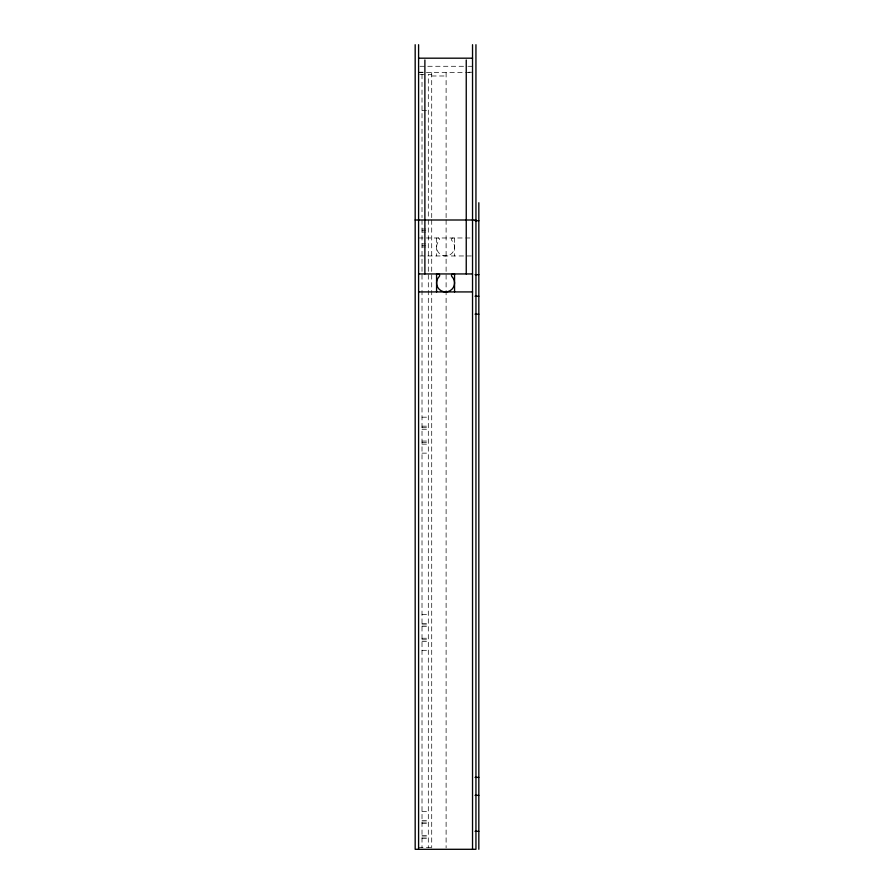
<?xml version="1.0" encoding="UTF-8"?>
<svg xmlns="http://www.w3.org/2000/svg" width="894" height="894" viewBox="0 0 894 894"><rect width="100%" height="100%" fill="white"/><g stroke="black" fill="none" stroke-linecap="round" stroke-linejoin="round"><path stroke-width="0.67" stroke-dasharray="4.47 3.35" d="M419.979 66.279L467.003 66.279M468.378 66.279L472.535 66.279M418.593 72.213L423.622 72.213M468.758 72.213L472.535 72.213M418.593 72.57L471.149 72.57M419.733 74.37L425.779 74.37M431.713 74.37L428.304 74.37L428.304 217.622M431.713 75.99L446.106 75.99M422.013 110.331L428.304 110.331M422.013 228.998L425.779 228.998M422.013 230.54L425.779 230.54M422.013 232.082L425.779 232.082M418.593 237.983L472.535 237.983M422.013 243.894L425.779 243.894M422.013 245.437L425.779 245.437M422.013 246.979L425.779 246.979M419.979 255.963L472.535 255.963M422.013 417.185L428.304 417.185M422.013 426.17L428.304 426.17M422.013 427.712L428.304 427.712M422.013 429.254L428.304 429.254M422.013 441.066L428.304 441.066M422.013 442.608L428.304 442.608M422.013 444.15L428.304 444.15M422.013 453.146L428.304 453.146M422.013 614.368L428.304 614.368M422.013 623.353L428.304 623.353M422.013 624.895L428.304 624.895M422.013 626.437L428.304 626.437M422.013 638.249L428.304 638.249M422.013 639.791L428.304 639.791M422.013 641.333L428.304 641.333M422.013 650.318L428.304 650.318M422.013 811.54L428.304 811.54M422.013 820.536L428.304 820.536M422.013 822.078L428.304 822.078M422.013 823.62L428.304 823.62M422.013 835.432L428.304 835.432M422.013 836.974L428.304 836.974M422.013 838.516L428.304 838.516M418.593 847.501L431.713 847.501M454.554 237.983L454.554 255.963M446.106 72.57L446.106 217.644M446.106 220.002L446.106 847.903M436.574 237.983L436.574 255.963M431.713 72.57L431.713 217.644M431.713 220.002L431.713 847.903M428.304 220.002L428.304 847.501M422.013 74.37L422.013 217.622M422.013 220.002L422.013 847.501M453.012 237.983A1.542 1.542 0 0 0 451.917 240.62A8.985 8.985 0 0 1 451.917 253.326A8.985 8.985 0 0 1 439.2 253.326A8.985 8.985 0 0 1 439.2 240.62A1.542 1.542 0 0 0 438.116 237.983"/><path stroke-width="1.34" d="M418.593 58.188L472.535 58.188M415.174 220.002L475.943 220.002M475.049 220.717L478.826 220.717M418.593 273.944L472.535 273.944M475.049 274.659L478.826 274.659M418.593 291.925L472.535 291.925M475.049 296.216L478.826 296.216M475.049 314.196L478.826 314.196M475.049 777.378L478.826 777.378M475.049 795.358L478.826 795.358M475.049 831.319L478.826 831.319M478.826 202.737L478.826 849.3M475.943 44.7L475.943 849.3L415.174 849.3L415.174 44.7M472.535 44.7L472.535 849.3M466.243 59.987L466.243 273.944M454.554 273.944L454.554 291.925M436.574 273.944L436.574 291.925M424.885 59.987L424.885 273.944M418.593 44.7L418.593 849.3M453.012 273.944A1.542 1.542 0 0 0 451.917 276.581A8.985 8.985 0 0 1 451.917 289.287A8.985 8.985 0 0 1 439.2 289.287A8.985 8.985 0 0 1 439.2 276.581A1.542 1.542 0 0 0 438.116 273.944"/></g></svg>
